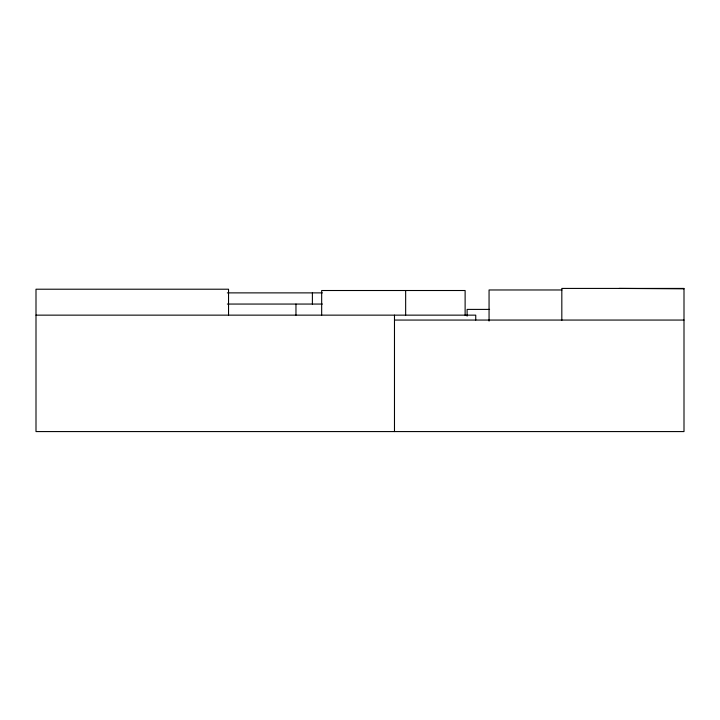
<?xml version="1.0" encoding="UTF-8"?>
<svg xmlns="http://www.w3.org/2000/svg" width="720" height="720" viewBox="0 0 720 720"><rect width="100%" height="100%" fill="white"/><g stroke="black" fill="none" stroke-linecap="round" stroke-linejoin="round"><path stroke-width="1.08" d="M684 288.828L619.209 288.423M561.987 289.971L489.06 289.971L489.06 321.066M227.34 292.878L322.362 292.878M227.34 304.056L322.362 304.056M489.582 309.402L467.109 309.402L467.109 316.125M36 315.144L475.74 315.144L475.74 320.058M394.479 320.058L684 320.058M561.825 320.328L561.825 288.423L684 288.423L684 431.577L36 431.577L36 289.215L228.537 289.215L228.537 315.144M465.12 315.243L465.12 290.511L321.669 290.511L321.669 315.144M405.657 290.511L405.657 315.144M394.479 315.144L394.479 431.577M312.39 292.878L312.39 304.056M295.965 304.056L295.965 315.144"/></g></svg>
